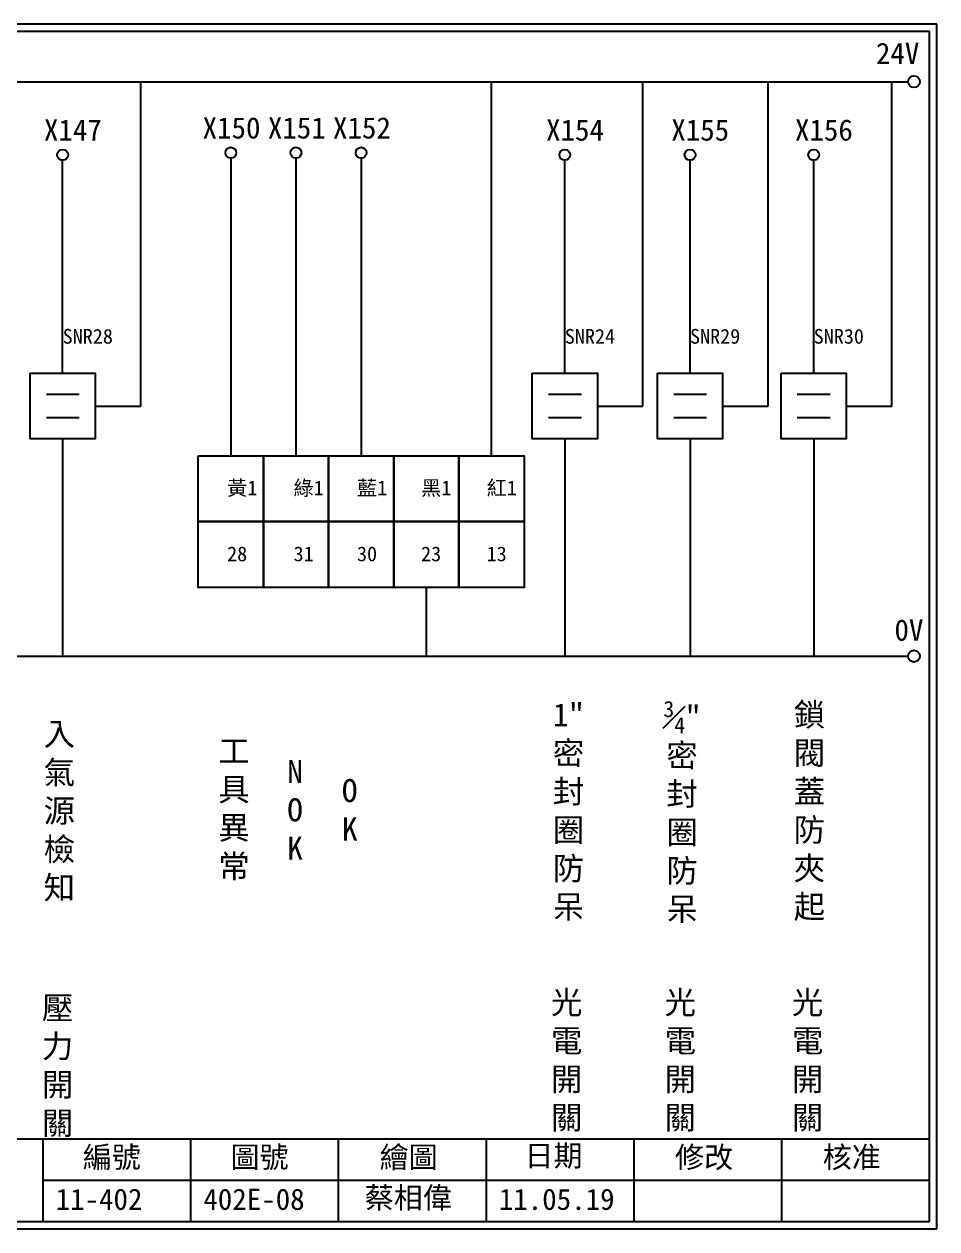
# Model space of a CAD drawing. Extents: x 325 to 612, y 3 to 207.
# Drawn here: x 457.8 to 612.3, y 3 to 207 of the extents above; entities that cross this region are included whole.
import ezdxf

# ---------------------------------------------------------------- set-up
doc = ezdxf.new("R2010")
doc.units = 0
doc.layers.get('0').update_dxf_attribs({"linetype": 'CONTINUOUS'})
doc.layers.add('圖框層', color=7, linetype='CONTINUOUS')
doc.layers.add('標尺寸層', color=3, linetype='CONTINUOUS')
doc.styles.add('CNS', font='romanc.shx', dxfattribs={"bigfont": 'chineset.shx'})
doc.styles.add('STSL', font='KAIU.TTF')

msp = doc.modelspace()

# ---------------------------------------------------------------- linework, layer by layer
for p, q in [((477.59, 142.31), (477.59, 197.22)), ((562.57, 142.31), (562.57, 197.22)), ((583.76, 142.31), (583.76, 197.22)), ((604.69, 142.31), (604.69, 197.22)), ((464.37, 147.89), (464.37, 183.91)), ((549.35, 147.89), (549.35, 183.91)), ((570.54, 147.89), (570.54, 183.91)), ((591.47, 147.89), (591.47, 183.91)), ((469.88, 142.31), (477.59, 142.31)), ((554.86, 142.31), (562.57, 142.31)), ((576.05, 142.31), (583.76, 142.31)), ((596.98, 142.31), (604.69, 142.31)), ((464.37, 136.73), (464.37, 99.96)), ((549.35, 136.73), (549.35, 99.96)), ((570.54, 136.73), (570.54, 99.96)), ((591.47, 136.73), (591.47, 99.96))]:
    msp.add_line(p, q)
for points in [[(458.86, 147.89), (469.88, 147.89), (469.88, 136.73), (458.86, 136.73)], [(543.83, 147.89), (554.86, 147.89), (554.86, 136.73), (543.83, 136.73)], [(565.02, 147.89), (576.05, 147.89), (576.05, 136.73), (565.02, 136.73)], [(585.95, 147.89), (596.98, 147.89), (596.98, 136.73), (585.95, 136.73)], [(487.31, 133.89), (498.34, 133.89), (498.34, 122.74), (487.31, 122.74)], [(498.34, 133.89), (509.37, 133.89), (509.37, 122.74), (498.34, 122.74)], [(509.37, 133.89), (520.39, 133.89), (520.39, 122.74), (509.37, 122.74)], [(520.39, 133.89), (531.42, 133.89), (531.42, 122.74), (520.39, 122.74)], [(531.42, 133.89), (542.45, 133.89), (542.45, 122.74), (531.42, 122.74)], [(487.31, 122.74), (498.34, 122.74), (498.34, 111.58), (487.31, 111.58)], [(498.34, 122.74), (509.37, 122.74), (509.37, 111.58), (498.34, 111.58)], [(509.37, 122.74), (520.39, 122.74), (520.39, 111.58), (509.37, 111.58)], [(520.39, 122.74), (531.42, 122.74), (531.42, 111.58), (520.39, 111.58)], [(531.42, 122.74), (542.45, 122.74), (542.45, 111.58), (531.42, 111.58)]]:
    msp.add_lwpolyline(points, close=True)
for centre in [(608.44, 197.22), (608.44, 99.96)]:
    msp.add_circle(centre, 1)
at = {"layer": '圖框層', "color": 7}
for p, q in [((612.32, 206.97), (325.32, 206.97)), ((612.32, 3), (612.32, 206.97)), ((611.07, 205.72), (326.57, 205.72)), ((611.07, 4.25), (611.07, 205.72)), ((326.57, 18.25), (611.07, 18.25)), ((461.07, 4.25), (461.07, 18.25)), ((486.07, 4.25), (486.07, 18.25)), ((511.07, 4.25), (511.07, 18.25)), ((536.07, 4.25), (536.07, 18.25)), ((561.07, 4.25), (561.07, 18.25)), ((586.07, 4.25), (586.07, 18.25)), ((461.07, 11.25), (611.07, 11.25)), ((326.57, 4.25), (611.07, 4.25)), ((325.32, 3), (612.32, 3))]:
    msp.add_line(p, q, dxfattribs=at)
at = {"layer": '標尺寸層', "color": 7}
for p, q in [((329.84, 197.22), (607.44, 197.22)), ((461.61, 144.34), (467.18, 144.34)), ((546.58, 144.34), (552.15, 144.34)), ((567.78, 144.34), (573.34, 144.34)), ((588.7, 144.34), (594.27, 144.34)), ((461.61, 140.37), (467.18, 140.37)), ((546.58, 140.37), (552.15, 140.37)), ((567.78, 140.37), (573.34, 140.37)), ((588.7, 140.37), (594.27, 140.37)), ((330.05, 99.96), (607.44, 99.96))]:
    msp.add_line(p, q, dxfattribs=at)
at = {"layer": '標尺寸層'}
for p, q in [((536.94, 133.89), (536.94, 197.22)), ((492.83, 184.28), (492.83, 133.89)), ((503.85, 184.28), (503.85, 133.89)), ((514.88, 184.28), (514.88, 133.89)), ((525.91, 111.58), (525.91, 99.96))]:
    msp.add_line(p, q, dxfattribs=at)
at = {"layer": '標尺寸層', "color": 7}
for centre in [(464.37, 184.83), (492.83, 185.2), (503.85, 185.2), (514.88, 185.2), (549.35, 184.83), (570.54, 184.83), (591.47, 184.83)]:
    msp.add_circle(centre, 0.92, dxfattribs=at)

# ---------------------------------------------------------------- texts
at = {"layer": '圖框層', "color": 4, "style": 'STSL'}
for s, height, p in [('24V', 3.6, (602, 200.22)), ('X147', 3.6, (461.2, 187.24)), ('X150', 3.6, (488.05, 187.6)), ('X151', 3.6, (499.1, 187.6)), ('X152', 3.6, (510.12, 187.6)), ('X154', 3.6, (546.18, 187.24)), ('X155', 3.6, (567.37, 187.24)), ('X156', 3.6, (588.3, 187.24)), ('SNR28', 2.5, (464.37, 152.86)), ('SNR24', 2.5, (549.35, 152.86)), ('SNR29', 2.5, (570.54, 152.86)), ('SNR30', 2.5, (591.47, 152.86)), ('黃1', 2.5, (492.2, 127.19)), ('綠1', 2.5, (503.45, 127.19)), ('藍1', 2.5, (514.18, 127.19)), ('黑1', 2.5, (525.03, 127.19)), ('紅1', 2.5, (536.12, 127.19)), ('28', 2.5, (492.2, 116.03)), ('31', 2.5, (503.45, 116.03)), ('30', 2.5, (514.18, 116.03)), ('23', 2.5, (525.03, 116.03)), ('13', 2.5, (536.12, 116.03)), ('0V', 3.6, (605.14, 102.58)), ('編號', 3.6, (467.78, 13.34)), ('圖號', 3.6, (492.78, 13.34)), ('繪圖', 3.6, (518.01, 13.34)), ('日期', 3.6, (542.54, 13.59)), ('修改', 3.6, (568.01, 13.34)), ('核准', 3.6, (593.01, 13.34)), ('蔡相偉', 3.6, (515.5, 6.47)), ('11-402', 3.6, (463.18, 6.22)), ('402E-08', 3.6, (488.18, 6.22)), ('11.05.19', 3.6, (538.18, 6.22))]:
    msp.add_text(s, height=height, dxfattribs=at).set_placement(p)
at = {"layer": '標尺寸層', "color": 7, "char_height": 3.9, "width": 4.9608, "attachment_point": 5, "style": 'CNS'}
for s, insert in [('{\\fDFKai-SB|b0|i0|c136|p65;\\H1x;1\\H1x;"\\P密封圈防呆}', (549.98, 73.58)), ('\\A1;{\\fDFKai-SB|b0|i0|c136|p65;\\H0.7x;\\S3#4;\\H1.429x;"\\H0.9997x;\\P密封圈防呆}', (569.2, 73.58)), ('{\\fDFKai-SB|b0|i0|c136|p65;鎖閥蓋防夾起}', (590.74, 73.58)), ('{\\fDFKai-SB|b0|i0|c136|p65;\\H1x;入氣源檢知}', (463.81, 73.58)), ('{\\fDFKai-SB|b0|i0|c136|p65;工具異常}', (493.36, 73.95)), ('{\\fDFKai-SB|b0|i0|c136|p65;N\\PO\\PK}', (503.7, 73.95)), ('{\\fDFKai-SB|b0|i0|c136|p65;O\\PK}', (512.95, 73.95)), ('{\\fDFKai-SB|b0|i0|c136|p65;光電開關}', (549.67, 31.38)), ('{\\fDFKai-SB|b0|i0|c136|p65;光電開關}', (568.89, 31.38)), ('{\\fDFKai-SB|b0|i0|c136|p65;光電開關}', (590.44, 31.38)), ('{\\fDFKai-SB|b0|i0|c136|p65;壓力開關}', (463.51, 30.45))]:
    msp.add_mtext(s, dxfattribs=dict(at, insert=insert))

doc.saveas('drawing.dxf')
